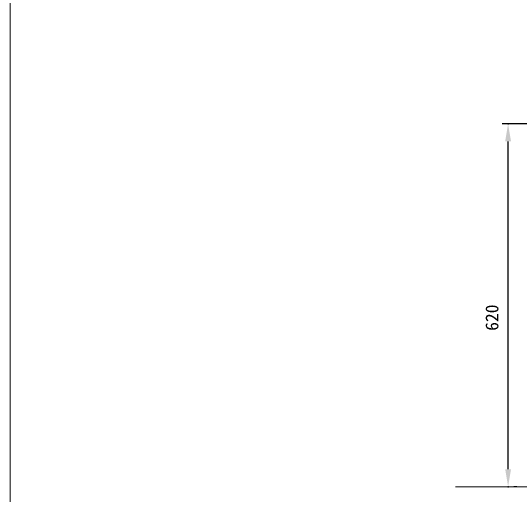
# Model space of a CAD drawing. Units: millimetres, scale not verified. Extents: x -203 to 203, y -143 to 143.
# Drawn here: x -198 to -111, y -85.4 to -2.6 of the extents above; entities that cross this region are included whole.
import ezdxf
from ezdxf.enums import TextEntityAlignment as Align

# ---------------------------------------------------------------- set-up
doc = ezdxf.new("R2010")
doc.units = ezdxf.units.MM
doc.header["$LTSCALE"] = 0.25
doc.header["$PDMODE"] = 32
doc.header["$PDSIZE"] = 0.05
for name, color, linetype, lineweight in [('0-1_図面_FORMAT$01_WAKU$OUT_LINE', 6, 'Continuous', 18), ('0-6_WAKU_INVISIBLE', 7, 'Continuous', 18), ('0-7_DIMENSION_LINES$02_DIMENSI', 7, 'Continuous', 25), ('0-9_DIMENSION_LINES$03_LINES', 7, 'Continuous', 18)]:
    doc.layers.add(name, color=color, linetype=linetype, lineweight=lineweight)
doc.layers.add('0-B_DEFPOINTS', color=7, linetype='Continuous')
doc.styles.add('ＭＳ ゴシック', font='')
doc.styles.get('ＭＳ ゴシック').set_extended_font_data('MS Gothic')

# ---------------------------------------------------------------- blocks, each defined once
blk = doc.blocks.new('D5')
at = {"layer": '0-7_DIMENSION_LINES$02_DIMENSI'}
for p, q in [((108, 126.5), (96, 126.5)), ((97, 67.4998), (97, 123.5002)), ((98.5, 64.5), (98, 64.5))]:
    blk.add_line(p, q, dxfattribs=at)
for points in [[(97.5, 123.5002), (96.5, 123.5002), (97, 126.5)], [(96.5, 67.4998), (97.5, 67.4998), (97, 64.5)]]:
    blk.add_solid(points, dxfattribs=at)
at = {"layer": '0-B_DEFPOINTS'}
for p in [(97, 126.5), (109.5, 126.5), (97, 64.5)]:
    blk.add_point(p, dxfattribs=at)
at = {"layer": '0-7_DIMENSION_LINES$02_DIMENSI', "style": 'ＭＳ ゴシック'}
blk.add_text('620', height=2.199, rotation=90, dxfattribs=at).set_placement((96, 91.1429), align=Align.BOTTOM_LEFT)

msp = doc.modelspace()

# ---------------------------------------------------------------- linework, layer by layer
at = {"layer": '0-1_図面_FORMAT$01_WAKU$OUT_LINE'}
msp.add_lwpolyline([(-198, -138), (198, -138), (198, 138), (-198, 138)], close=True, dxfattribs=at)
at = {"layer": '0-6_WAKU_INVISIBLE'}
msp.add_line((-198, 138), (-198, -138), dxfattribs=at)
at = {"layer": '0-9_DIMENSION_LINES$03_LINES'}
msp.add_line((-122, -84), (78, -84), dxfattribs=at)

# ---------------------------------------------------------------- block references
at = {"layer": '0-7_DIMENSION_LINES$02_DIMENSI'}
msp.add_blockref('D5', (-210, -148.5), dxfattribs=at)

doc.saveas('drawing.dxf')
